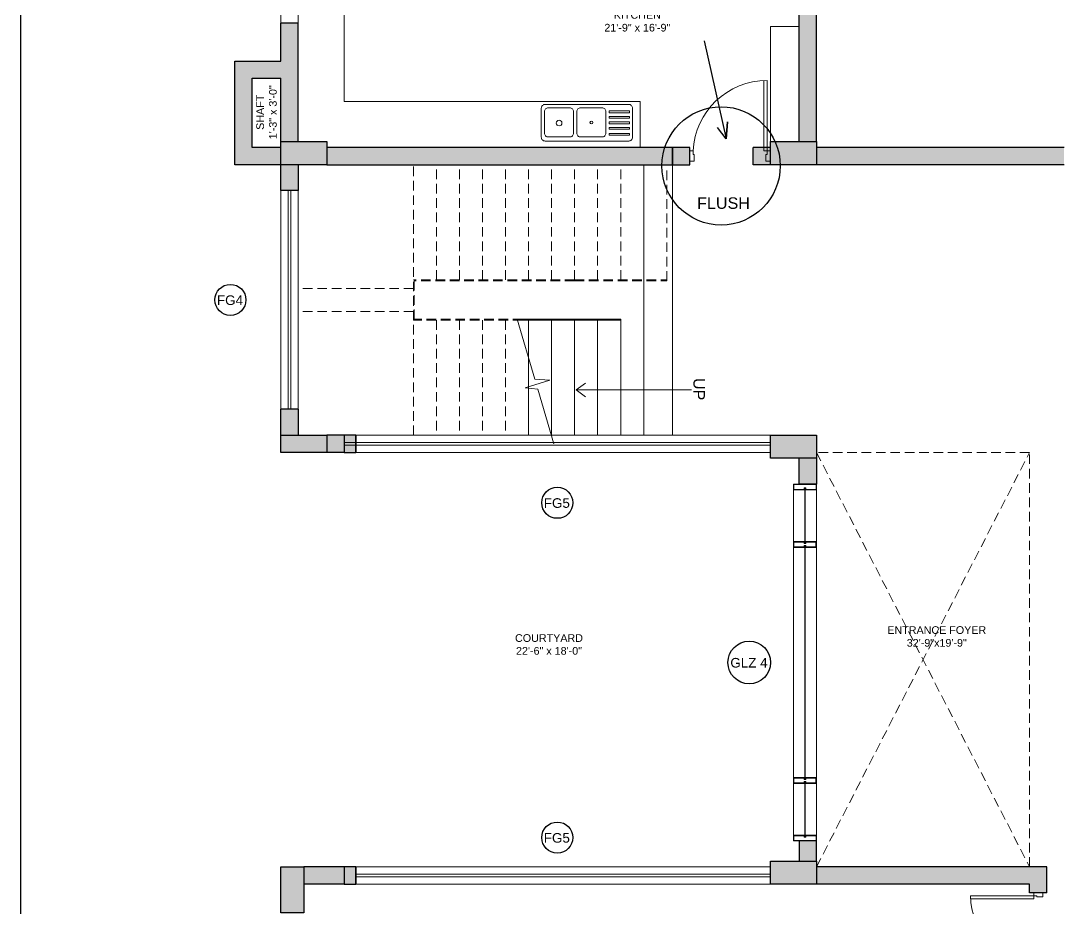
# Model space of a CAD drawing. Header units: inches. Extents: x 211391 to 214260, y -106888 to -102532.
# Drawn here: x 211469 to 212012, y -104507 to -104044 of the extents above; entities that cross this region are included whole.
import ezdxf

# ---------------------------------------------------------------- set-up
doc = ezdxf.new("R2010")
doc.units = ezdxf.units.IN
doc.header["$MEASUREMENT"] = 0
doc.linetypes.add('HIDDEN', pattern=[0.375, 0.25, -0.125])
doc.layers.get('0').update_dxf_attribs({"color": 4})
doc.layers.add('COLUMN', color=6, linetype='Continuous')
for name, color, linetype, lineweight in [('counter', 177, 'Continuous', 13), ('DIM', 1, 'Continuous', 9), ('DOOR', 2, 'Continuous', 9), ('DROP', 1, 'Continuous', 5), ('FIXTURES', 8, 'Continuous', 9), ('GLASS', 4, 'Continuous', 18), ('HATCH', 251, 'Continuous', 13), ('HIDDEN', 8, 'Continuous', 13), ('m.s.', 250, 'Continuous', 13), ('PROPOSED WALL', 6, 'Continuous', 25), ('STEPS', 2, 'Continuous', 18), ('TEXT', 3, 'Continuous', 9), ('TEXT 1', 3, 'Continuous', 15), ('WALL', 5, 'Continuous', 25), ('window', 1, 'Continuous', 18)]:
    doc.layers.add(name, color=color, linetype=linetype, lineweight=lineweight)
doc.styles.add('22', font='arial.ttf', dxfattribs={"height": 7})
doc.styles.add('dimtext', font='segoeuil.ttf', dxfattribs={"width": 0.8, "height": 3})
doc.styles.add('STYLE1', font='arial.ttf', dxfattribs={"height": 8})
doc.dimstyles.new('ISO-25', dxfattribs={"dimtxt": 3, "dimasz": 0.7, "dimexe": 0.7, "dimexo": 0.7, "dimgap": 0.703125, "dimtad": 1, "dimdec": 1, "dimlunit": 4, "dimtxsty": 'dimtext', "dimblk": 'OBLIQUE', "dimcen": 0.7, "dimdle": 0.7, "dimclrd": 1, "dimclre": 1, "dimclrt": 2, "dimadec": 0, "dimazin": 0, "dimtfac": 0.5, "dimtdec": 1, "dimtmove": 0, "dimatfit": 3, "dimldrblk": 'OBLIQUE', "dimfxl": 1, "dimfrac": 1, "dimlwd": 13, "dimlwe": 13, "dimarcsym": 0})
pattern_1 = [(45, (1e-10, -71.03944), (-0.08838834765, 0.08838834765), [])]
pattern_2 = [(45, (123, -71.03944), (-0.08838834765, 0.08838834765), [])]

# ---------------------------------------------------------------- blocks, each defined once
blk = doc.blocks.new('A$C65C017E6')
at = {"layer": 'FIXTURES'}
for points in [[(17.3, 0, 0.414214), (19.3, 2), (19.3, 46, 0.414214), (17.3, 48), (2, 48, 0.414214), (0, 46), (0, 2, 0.414214), (2, 0)], [(3.84, 34, 0.414214), (1.84, 32), (1.84, 20.66, 0.414214), (3.84, 18.66), (15.18, 18.66, 0.414214), (17.18, 20.66), (17.18, 32, 0.414214), (15.18, 34)], [(3.84, 1.66, -0.414214), (1.84, 3.66), (1.84, 15, -0.414214), (3.84, 17), (15.18, 17, -0.414214), (17.18, 15), (17.18, 3.66, -0.414214), (15.18, 1.66)]]:
    blk.add_lwpolyline(points, format="xyb", close=True, dxfattribs=at)
for points in [[(3.46, 35.65), (3.46, 35.65), (3.46, 46.34), (3.46, 46.34), (4.46, 46.34), (4.46, 46.34), (4.46, 35.65), (4.46, 35.65)], [(6.34, 35.65), (6.34, 35.65), (6.34, 46.34), (6.34, 46.34), (7.34, 46.34), (7.34, 46.34), (7.34, 35.65), (7.34, 35.65)], [(9.22, 35.65), (9.22, 35.65), (9.22, 46.34), (9.22, 46.34), (10.23, 46.34), (10.23, 46.34), (10.23, 35.65), (10.23, 35.65)], [(12.1, 35.65), (12.1, 35.65), (12.1, 46.34), (12.1, 46.34), (13.11, 46.34), (13.11, 46.34), (13.11, 35.65), (13.11, 35.65)], [(15.27, 35.65), (15.27, 35.65), (15.27, 46.34), (15.27, 46.34), (16.27, 46.34), (16.27, 46.34), (16.27, 35.65), (16.27, 35.65)]]:
    blk.add_lwpolyline(points, close=True, dxfattribs=at)
for centre, radius in [((9.51, 26.33), 0.75), ((9.82, 9.33), 1.5)]:
    blk.add_circle(centre, radius, dxfattribs=at)
blk = doc.blocks.new('*U5')
at = {"layer": 'DOOR'}
for points in [[(1.5, -4.54), (1.5, -3.04), (2, -3.04), (2, -0.04), (0, -0.04), (0, -4.54)], [(34.5, -4.54), (34.5, -3.04), (34, -3.04), (34, -0.04), (36, -0.04), (36, -4.54)]]:
    blk.add_lwpolyline(points, close=True, dxfattribs=at)
blk.add_lwpolyline([(34.5, -4.54, -0.400224), (1.5, -36.04), (1.5, -4.54), (3, -4.54), (3, -36.01)], format="xyb", dxfattribs=at)
blk = doc.blocks.new('YSRJ')
at = {"layer": 'DOOR', "elevation": 0}
for points in [[(216810.79, -98732.33, 0.400224), (216780.54, -98703.46), (216780.54, -98732.33), (216781.91, -98732.33), (216781.91, -98703.49)], [(216810.79, -98732.33, -0.400224), (216841.04, -98703.46), (216841.04, -98732.33), (216839.66, -98732.33), (216839.66, -98703.49)]]:
    blk.add_lwpolyline(points, format="xyb", dxfattribs=at)
for points in [[(216780.54, -98732.33), (216780.54, -98733.71), (216781, -98733.71), (216781, -98736.46), (216779.16, -98736.46), (216779.16, -98732.33)], [(216841.04, -98732.33), (216841.04, -98733.71), (216840.58, -98733.71), (216840.58, -98736.46), (216842.41, -98736.46), (216842.41, -98732.33)]]:
    blk.add_lwpolyline(points, close=True, dxfattribs=at)
blk = doc.blocks.new('erwe54')
at = {"layer": 'COLUMN', "ltscale": 20, "true_color": 0xe517e8}
h = blk.add_hatch(color=6, dxfattribs=at)
h.dxf.hatch_style = 1
h.paths.add_polyline_path([(205035.77, -115562.54), (205059.77, -115562.54), (205059.77, -115550.54), (205035.77, -115550.54)])
h = blk.add_hatch(color=6, dxfattribs=at)
h.dxf.hatch_style = 1
h.paths.add_polyline_path([(205290.77, -115562.54), (205314.77, -115562.54), (205314.77, -115550.54), (205290.77, -115550.54)])
h = blk.add_hatch(color=6, dxfattribs=at)
h.dxf.hatch_style = 1
h.paths.add_polyline_path([(205035.77, -115712.54), (205059.77, -115712.54), (205059.77, -115703.54), (205035.77, -115703.54)])
h = blk.add_hatch(color=6, dxfattribs=at)
h.dxf.hatch_style = 1
h.paths.add_polyline_path([(205290.77, -115715.54), (205314.77, -115715.54), (205314.77, -115703.54), (205290.77, -115703.54)])
h = blk.add_hatch(color=6, dxfattribs=at)
h.dxf.hatch_style = 1
h.paths.add_polyline_path([(205290.77, -115937.54), (205314.77, -115937.54), (205314.77, -115925.54), (205290.77, -115925.54)])
h = blk.add_hatch(color=6, dxfattribs=at)
h.dxf.hatch_style = 1
h.paths.add_polyline_path([(205035.77, -115928.54), (205035.77, -115952.54), (205047.77, -115952.54), (205047.77, -115928.54)])
at = {"layer": 'COLUMN', "ltscale": 20}
for points in [[(205059.77, -115562.54), (205035.77, -115562.54), (205035.77, -115550.54), (205059.77, -115550.54)], [(205314.77, -115562.54), (205290.77, -115562.54), (205290.77, -115550.54), (205314.77, -115550.54)], [(205059.77, -115712.54), (205035.77, -115712.54), (205035.77, -115703.54), (205059.77, -115703.54)], [(205314.77, -115715.54), (205290.77, -115715.54), (205290.77, -115703.54), (205314.77, -115703.54)], [(205314.77, -115937.54), (205290.77, -115937.54), (205290.77, -115925.54), (205314.77, -115925.54)], [(205035.77, -115952.54), (205035.77, -115928.54), (205047.77, -115928.54), (205047.77, -115952.54)]]:
    blk.add_lwpolyline(points, close=True, dxfattribs=at)
blk = doc.blocks.new('e57ik')
at = {"layer": 'm.s.', "ltscale": 15}
h = blk.add_hatch(dxfattribs=at)
h.set_pattern_fill('ANSI31', color=256)
h.set_pattern_definition([(45, (-434.42776, 41.17161), (-0.08838834765, 0.08838834765), [])])
h.paths.add_polyline_path([(210010.52, -105167.4), (210011.27, -105167.4), (210011.27, -105172.77), (210008.77, -105172.77), (210008.77, -105161.27), (210011.27, -105161.27), (210011.27, -105166.64), (210010.52, -105166.64)], flags=16)
h.paths.add_polyline_path([(210010.77, -105167.15), (210011.52, -105167.15), (210011.52, -105173.02), (210008.52, -105173.02), (210008.52, -105161.02), (210011.52, -105161.02), (210011.52, -105166.89), (210010.77, -105166.89)])
at = {"layer": 'm.s.', "ltscale": 2}
for points in [[(210010.77, -105167.15), (210011.52, -105167.15), (210011.52, -105173.02), (210008.52, -105173.02), (210008.52, -105161.02), (210011.52, -105161.02), (210011.52, -105166.89), (210010.77, -105166.89)], [(210010.52, -105167.4), (210011.27, -105167.4), (210011.27, -105172.77), (210008.77, -105172.77), (210008.77, -105161.27), (210011.27, -105161.27), (210011.27, -105166.64), (210010.52, -105166.64)]]:
    blk.add_lwpolyline(points, close=True, dxfattribs=at)
blk = doc.blocks.new('r687ol')
at = {"layer": 'm.s.', "ltscale": 15}
h = blk.add_hatch(dxfattribs=at)
h.set_pattern_fill('ANSI31', color=256)
h.set_pattern_definition(pattern_1)
h.paths.add_polyline_path([(210776.4, -105540.56), (210777.15, -105540.56), (210777.15, -105540.81), (210776.4, -105540.81), (210776.4, -105546.69), (210779.4, -105546.69), (210779.4, -105540.81), (210778.65, -105540.81), (210778.65, -105540.56), (210779.4, -105540.56), (210779.4, -105534.69), (210776.4, -105534.69)])
h.paths.add_polyline_path([(210776.65, -105540.56), (210777.15, -105540.56), (210777.15, -105540.81), (210776.65, -105540.81), (210776.65, -105546.44), (210779.15, -105546.44), (210779.15, -105541.06), (210778.4, -105541.06), (210778.4, -105540.31), (210779.15, -105540.31), (210779.15, -105534.94), (210776.65, -105534.94)])
h = blk.add_hatch(dxfattribs=at)
h.set_pattern_fill('ANSI31', color=256)
h.set_pattern_definition(pattern_2)
h.paths.add_polyline_path([(210899.4, -105540.56), (210900.15, -105540.56), (210900.15, -105540.81), (210899.4, -105540.81), (210899.4, -105546.69), (210902.4, -105546.69), (210902.4, -105540.81), (210901.65, -105540.81), (210901.65, -105540.56), (210902.4, -105540.56), (210902.4, -105534.69), (210899.4, -105534.69)])
h.paths.add_polyline_path([(210899.65, -105540.56), (210900.15, -105540.56), (210900.15, -105540.81), (210899.65, -105540.81), (210899.65, -105546.44), (210902.15, -105546.44), (210902.15, -105541.06), (210901.4, -105541.06), (210901.4, -105540.31), (210902.15, -105540.31), (210902.15, -105534.94), (210899.65, -105534.94)])
h = blk.add_hatch(dxfattribs=at)
h.set_pattern_fill('ANSI31', color=256)
h.set_pattern_definition(pattern_1)
h.paths.add_polyline_path([(210777.4, -105540.31), (210776.65, -105540.31), (210776.65, -105540.56), (210777.15, -105540.56), (210777.15, -105540.81), (210776.65, -105540.81), (210776.65, -105541.06), (210777.4, -105541.06)])
h = blk.add_hatch(dxfattribs=at)
h.set_pattern_fill('ANSI31', color=256)
h.set_pattern_definition(pattern_2)
h.paths.add_polyline_path([(210900.4, -105540.31), (210899.65, -105540.31), (210899.65, -105540.56), (210900.15, -105540.56), (210900.15, -105540.81), (210899.65, -105540.81), (210899.65, -105541.06), (210900.4, -105541.06)])
at = {"layer": 'GLASS', "ltscale": 15}
for p, q in [((210776.4, -105540.56), (210749.45, -105540.56)), ((210899.4, -105540.56), (210779.4, -105540.56)), ((210929.45, -105540.56), (210902.4, -105540.56)), ((210776.4, -105540.81), (210749.45, -105540.81)), ((210899.4, -105540.81), (210779.4, -105540.81)), ((210929.45, -105540.81), (210902.4, -105540.81))]:
    blk.add_line(p, q, dxfattribs=at)
at = {"layer": 'm.s.', "ltscale": 15}
for p, q in [((210749.45, -105534.69), (210776.4, -105534.69)), ((210779.4, -105534.69), (210899.4, -105534.69)), ((210902.4, -105534.69), (210929.34, -105534.69)), ((210776.4, -105546.69), (210749.45, -105546.69)), ((210899.4, -105546.69), (210779.4, -105546.69)), ((210929.34, -105546.69), (210902.4, -105546.69))]:
    blk.add_line(p, q, dxfattribs=at)
at = {"layer": 'm.s.', "ltscale": 2}
for points in [[(210776.4, -105540.56), (210776.4, -105534.69), (210779.4, -105534.69), (210779.4, -105540.56), (210778.65, -105540.56), (210778.65, -105540.81), (210779.4, -105540.81), (210779.4, -105546.69), (210776.4, -105546.69), (210776.4, -105540.81), (210777.15, -105540.81), (210777.15, -105540.56), (210776.4, -105540.56)], [(210899.4, -105540.56), (210899.4, -105534.69), (210902.4, -105534.69), (210902.4, -105540.56), (210901.65, -105540.56), (210901.65, -105540.81), (210902.4, -105540.81), (210902.4, -105546.69), (210899.4, -105546.69), (210899.4, -105540.81), (210900.15, -105540.81), (210900.15, -105540.56), (210899.4, -105540.56)]]:
    blk.add_lwpolyline(points, dxfattribs=at)
for points in [[(210776.65, -105540.31), (210776.65, -105534.94), (210779.15, -105534.94), (210779.15, -105540.31), (210778.4, -105540.31), (210778.4, -105541.06), (210779.15, -105541.06), (210779.15, -105546.44), (210776.65, -105546.44), (210776.65, -105541.06), (210777.4, -105541.06), (210777.4, -105540.31)], [(210899.65, -105540.31), (210899.65, -105534.94), (210902.15, -105534.94), (210902.15, -105540.31), (210901.4, -105540.31), (210901.4, -105541.06), (210902.15, -105541.06), (210902.15, -105546.44), (210899.65, -105546.44), (210899.65, -105541.06), (210900.4, -105541.06), (210900.4, -105540.31)]]:
    blk.add_lwpolyline(points, close=True, dxfattribs=at)
at = {"layer": 'DIM'}
blk.add_blockref('e57ik', (737.94, -373.66), dxfattribs=at)
at = {"layer": 'DIM', "xscale": -1}
blk.add_blockref('e57ik', (420940.97, -373.66), dxfattribs=at)

msp = doc.modelspace()

# ---------------------------------------------------------------- hatches: boundary and pattern name
at = {"layer": 'Defpoints', "ltscale": 15, "true_color": 0xffffff, "transparency": 33554559}
h = msp.add_hatch(color=7, dxfattribs=at)
h.dxf.hatch_style = 1
h.paths.add_polyline_path([(211859.19, -104110.04), (211850.19, -104110.04), (211850.19, -104119.04), (211859.19, -104119.04)])
at = {"layer": 'HATCH', "ltscale": 15}
h = msp.add_hatch(color=256, dxfattribs=at)
h.dxf.hatch_style = 1
h.paths.add_polyline_path([(211883.19, -103912.04), (211874.19, -103912.04), (211874.19, -104107.04), (211883.19, -104107.04)])
h = msp.add_hatch(color=256, dxfattribs=at)
h.dxf.hatch_style = 1
h.paths.add_polyline_path([(211613.19, -104045.37), (211604.19, -104045.37), (211604.19, -104065.04), (211580.19, -104065.04), (211580.19, -104119.04), (211604.19, -104119.04), (211604.19, -104110.04), (211589.19, -104110.04), (211589.19, -104074.04), (211604.19, -104074.04), (211604.19, -104107.04), (211613.19, -104107.04)])
h = msp.add_hatch(color=256, dxfattribs=at)
h.dxf.hatch_style = 1
h.paths.add_polyline_path([(211808.19, -104110.04), (211628.19, -104110.04), (211628.19, -104119.04), (211808.19, -104119.04)])
at = {"layer": 'HATCH', "ltscale": 15, "transparency": 33554559}
h = msp.add_hatch(color=8, dxfattribs=at)
h.dxf.hatch_style = 1
h.paths.add_polyline_path([(211808.19, -104119.04), (211817.19, -104119.04), (211817.19, -104110.04), (211808.19, -104110.04)])
at = {"layer": 'HATCH', "ltscale": 15}
h = msp.add_hatch(color=256, dxfattribs=at)
h.dxf.hatch_style = 1
h.paths.add_polyline_path([(212012.19, -104110.04), (211883.19, -104110.04), (211883.19, -104119.04), (212012.19, -104119.04)])
h = msp.add_hatch(color=256, dxfattribs=at)
h.dxf.hatch_style = 1
h.paths.add_polyline_path([(211613.19, -104119.04), (211604.19, -104119.04), (211604.19, -104132.54), (211613.19, -104132.54)])
h = msp.add_hatch(color=256, dxfattribs=at)
h.dxf.hatch_style = 1
h.paths.add_polyline_path([(211613.19, -104246.54), (211604.19, -104246.54), (211604.19, -104260.04), (211613.19, -104260.04)])
h = msp.add_hatch(color=256, dxfattribs=at)
h.dxf.hatch_style = 1
h.paths.add_polyline_path([(211637.19, -104260.04), (211628.19, -104260.04), (211628.19, -104269.04), (211637.19, -104269.04)])
h = msp.add_hatch(color=8, dxfattribs=at)
h.dxf.hatch_style = 1
h.paths.add_polyline_path([(211637.19, -104269.04), (211643.19, -104269.04), (211643.19, -104260.04), (211637.19, -104260.04)])
at = {"layer": 'HATCH'}
h = msp.add_hatch(color=251, dxfattribs=at)
h.dxf.hatch_style = 1
h.paths.add_polyline_path([(211883.19, -104272.04), (211874.19, -104272.04), (211874.19, -104285.54), (211883.19, -104285.54)])
at = {"layer": 'HATCH', "ltscale": 15}
h = msp.add_hatch(color=256, dxfattribs=at)
h.dxf.hatch_style = 1
h.paths.add_polyline_path([(211883.19, -104471.54), (211874.19, -104471.54), (211874.19, -104482.04), (211883.19, -104482.04)])
h = msp.add_hatch(color=256, dxfattribs=at)
h.dxf.hatch_style = 1
h.paths.add_polyline_path([(211637.19, -104485.04), (211616.19, -104485.04), (211616.19, -104494.04), (211637.19, -104494.04)])
h = msp.add_hatch(color=8, dxfattribs=at)
h.dxf.hatch_style = 1
h.paths.add_polyline_path([(211637.19, -104494.04), (211643.19, -104494.04), (211643.19, -104485.04), (211637.19, -104485.04)])
h = msp.add_hatch(color=256, dxfattribs=at)
h.dxf.hatch_style = 1
h.paths.add_polyline_path([(212003.19, -104485.04), (211883.19, -104485.04), (211883.19, -104494.04), (211994.19, -104494.04), (211994.19, -104498.54), (212003.19, -104498.54)])

# ---------------------------------------------------------------- linework, layer by layer
at = {"ltscale": 15}
msp.add_lwpolyline([(211468.75, -103568.22), (212726.55, -103568.22), (212726.55, -105030.12), (211468.75, -105030.12)], close=True, dxfattribs=at)
at = {"layer": 'counter', "ltscale": 20}
for p, q in [((211637.19, -104086.04), (211637.19, -103909.04)), ((211859.19, -104110.04), (211859.19, -104047.04)), ((211859.19, -104047.04), (211874.19, -104047.04)), ((211791.38, -104086.04), (211637.19, -104086.04)), ((211791.38, -104086.04), (211791.38, -104110.04))]:
    msp.add_line(p, q, dxfattribs=at)
at = {"layer": 'Defpoints', "ltscale": 20}
for p, q in [((211850.19, -104119.04), (211850.19, -104110.04)), ((211859.19, -104110.04), (211850.19, -104110.04)), ((211859.19, -104119.04), (211850.19, -104119.04))]:
    msp.add_line(p, q, dxfattribs=at)
at = {"layer": 'Defpoints', "ltscale": 15}
msp.add_lwpolyline([(211824.61, -104054.58), (211836.22, -104105.66), (211836.86, -104096.63), (211836.22, -104105.66), (211831.69, -104099.71)], dxfattribs=at)
msp.add_circle((211833.52, -104119.68), 30.81, dxfattribs=at)
at = {"layer": 'Defpoints'}
for centre, radius in [((211577.89, -104189.54), 8.1), ((211748.19, -104295.27), 8.1), ((211848.19, -104378.54), 11.12), ((211748.19, -104469.78), 8.1)]:
    msp.add_circle(centre, radius, dxfattribs=at)
at = {"layer": 'DROP', "ltscale": 25}
for p, q in [((211859.19, -104269.04), (211859.19, -104269.04)), ((211811.19, -104485.04), (211859.19, -104485.04))]:
    msp.add_line(p, q, dxfattribs=at)
at = {"layer": 'HIDDEN', "linetype": 'HIDDEN', "ltscale": 20}
for p, q in [((211994.19, -104269.04), (211883.19, -104269.04)), ((211883.19, -104485.04), (211994.19, -104269.04)), ((211883.19, -104269.04), (211994.19, -104485.04)), ((211994.19, -104485.04), (211994.19, -104269.04))]:
    msp.add_line(p, q, dxfattribs=at)
at = {"layer": 'PROPOSED WALL', "ltscale": 15}
for points in [[(211808.19, -104119.04), (211817.19, -104119.04), (211817.19, -104110.04), (211808.19, -104110.04)], [(211637.19, -104269.04), (211643.19, -104269.04), (211643.19, -104260.04), (211637.19, -104260.04)], [(211637.19, -104494.04), (211643.19, -104494.04), (211643.19, -104485.04), (211637.19, -104485.04)]]:
    msp.add_lwpolyline(points, close=True, dxfattribs=at)
at = {"layer": 'STEPS', "linetype": 'HIDDEN', "ltscale": 20, "transparency": 33554495}
for p, q in [((211673.19, -104260.04), (211673.19, -104119.04)), ((211685.19, -104179.04), (211685.19, -104119.04)), ((211697.19, -104179.04), (211697.19, -104119.04)), ((211709.19, -104179.04), (211709.19, -104119.04)), ((211721.19, -104179.04), (211721.19, -104119.04)), ((211733.19, -104179.04), (211733.19, -104119.04)), ((211745.19, -104179.04), (211745.19, -104119.04)), ((211757.19, -104179.04), (211757.19, -104119.04)), ((211769.19, -104179.04), (211769.19, -104119.04)), ((211781.19, -104179.04), (211781.19, -104119.04)), ((211793.19, -104179.04), (211793.19, -104119.04)), ((211805.19, -104179.54), (211805.19, -104119.04)), ((211757.19, -104179.04), (211673.19, -104179.04)), ((211673.69, -104199.54), (211673.69, -104179.54)), ((211757.19, -104179.54), (211673.69, -104179.54)), ((211757.19, -104179.04), (211805.19, -104179.04)), ((211757.19, -104179.54), (211805.19, -104179.54)), ((211673.19, -104183.54), (211613.19, -104183.54)), ((211673.19, -104195.54), (211613.19, -104195.54)), ((211730.07, -104200.04), (211673.19, -104200.04)), ((211730.07, -104199.54), (211673.69, -104199.54)), ((211685.19, -104200.04), (211685.19, -104260.04)), ((211697.19, -104200.04), (211697.19, -104260.04)), ((211709.19, -104200.04), (211709.19, -104260.04)), ((211721.19, -104200.04), (211721.19, -104260.04))]:
    msp.add_line(p, q, dxfattribs=at)
at = {"layer": 'STEPS', "ltscale": 20, "transparency": 33554495}
for p, q in [((211808.19, -104119.04), (211808.19, -104260.04)), ((211808.19, -104119.04), (211808.19, -104260.04)), ((211781.19, -104199.54), (211730.07, -104199.54)), ((211781.19, -104200.04), (211730.07, -104200.04)), ((211733.19, -104200.04), (211733.19, -104260.04)), ((211745.19, -104200.04), (211745.19, -104260.04)), ((211757.19, -104200.04), (211757.19, -104260.04)), ((211769.19, -104200.04), (211769.19, -104260.04)), ((211781.19, -104199.54), (211781.19, -104260.04))]:
    msp.add_line(p, q, dxfattribs=at)
for points in [[(211793.19, -104260.04), (211793.19, -104119.04), (211613.19, -104119.04)], [(211727.29, -104199.54), (211736.48, -104230.91), (211744.32, -104231.36), (211731.49, -104235.4), (211738.01, -104236.12), (211746.33, -104264.54)]]:
    msp.add_lwpolyline(points, dxfattribs=at)
at = {"layer": 'WALL', "ltscale": 20}
for p, q in [((211874.19, -104107.04), (211874.19, -103912.04)), ((211883.19, -104107.04), (211883.19, -103912.04)), ((211604.19, -104065.04), (211604.19, -104045.37)), ((211613.19, -104045.37), (211604.19, -104045.37)), ((211613.19, -104107.04), (211613.19, -104045.37)), ((211604.19, -104107.04), (211604.19, -104074.04)), ((211808.19, -104110.04), (211628.19, -104110.04)), ((211808.19, -104119.04), (211808.19, -104110.04)), ((212012.19, -104110.04), (211883.19, -104110.04)), ((211604.19, -104132.54), (211604.19, -104119.04)), ((211613.19, -104119.04), (211613.19, -104132.54)), ((211628.19, -104119.04), (211808.19, -104119.04)), ((212012.19, -104119.04), (211883.19, -104119.04)), ((211613.19, -104132.54), (211604.19, -104132.54)), ((211604.19, -104260.04), (211604.19, -104246.54)), ((211613.19, -104246.54), (211604.19, -104246.54)), ((211613.19, -104246.54), (211613.19, -104260.04)), ((211637.19, -104260.04), (211628.19, -104260.04)), ((211637.19, -104260.04), (211637.19, -104269.04)), ((211643.19, -104260.04), (211643.19, -104269.04)), ((211637.19, -104269.04), (211628.19, -104269.04)), ((211637.19, -104485.04), (211616.19, -104485.04)), ((211637.19, -104485.04), (211637.19, -104494.04)), ((211643.19, -104485.04), (211643.19, -104494.04)), ((212003.19, -104485.04), (211883.19, -104485.04)), ((212003.19, -104498.54), (212003.19, -104485.04)), ((211637.19, -104494.04), (211616.19, -104494.04)), ((211994.19, -104494.04), (211883.19, -104494.04)), ((211994.19, -104498.54), (211994.19, -104494.04)), ((212003.19, -104498.54), (211994.19, -104498.54))]:
    msp.add_line(p, q, dxfattribs=at)
at = {"layer": 'WALL'}
for p, q in [((211580.19, -104119.04), (211580.19, -104065.04)), ((211580.19, -104065.04), (211604.19, -104065.04)), ((211589.19, -104110.04), (211589.19, -104074.04)), ((211589.19, -104074.04), (211604.19, -104074.04)), ((211604.19, -104110.04), (211589.19, -104110.04)), ((211604.19, -104119.04), (211580.19, -104119.04)), ((211874.19, -104285.54), (211874.19, -104272.04)), ((211883.19, -104272.04), (211883.19, -104285.54)), ((211883.19, -104285.54), (211874.19, -104285.54)), ((211883.19, -104471.54), (211874.19, -104471.54)), ((211874.19, -104471.54), (211874.19, -104482.04)), ((211883.19, -104482.04), (211883.19, -104471.54))]:
    msp.add_line(p, q, dxfattribs=at)
at = {"layer": 'window', "ltscale": 20}
for p, q in [((211604.19, -103973.37), (211604.19, -104045.37)), ((211613.19, -104045.37), (211613.19, -103973.37)), ((211604.19, -104132.54), (211604.19, -104246.54)), ((211608.01, -104132.54), (211608.01, -104246.54)), ((211609.37, -104246.54), (211609.37, -104132.54)), ((211613.19, -104246.54), (211613.19, -104132.54)), ((211859.19, -104260.04), (211637.19, -104260.04)), ((211859.19, -104260.04), (211859.19, -104269.04)), ((211859.19, -104263.86), (211637.19, -104263.86)), ((211637.19, -104265.22), (211859.19, -104265.22)), ((211637.19, -104269.04), (211859.19, -104269.04)), ((211859.19, -104485.04), (211643.19, -104485.04)), ((211859.19, -104494.04), (211859.19, -104485.04)), ((211859.19, -104488.86), (211643.19, -104488.86)), ((211643.19, -104490.22), (211859.19, -104490.22)), ((211643.19, -104494.04), (211859.19, -104494.04))]:
    msp.add_line(p, q, dxfattribs=at)

# ---------------------------------------------------------------- block references
at = {"layer": 'DOOR', "ltscale": 5, "xscale": 1.166666666666667, "yscale": 1.166666666666667, "zscale": 1.166666666666667, "rotation": 180}
msp.add_blockref('*U5', (211859.19, -104117.21), dxfattribs=at)
at = {"layer": 'FIXTURES', "xscale": 0.9899999999906868, "yscale": 0.9899999999906868, "zscale": 0.9899999999906868, "rotation": 270}
msp.add_blockref('A$C65C017E6', (211739.85, -104087.61), dxfattribs=at)
at = {"layer": 'TEXT 1'}
msp.add_blockref('erwe54', (6568.42, 11443.5), dxfattribs=at)
at = {"layer": 'WALL', "rotation": 270}
msp.add_blockref('r687ol', (317417.87, 106460.91), dxfattribs=at)
at = {"layer": 'WALL', "xscale": 1.138339920950803, "yscale": 1.138339920950803, "zscale": 1.138339920950803, "rotation": 89.99999999999999}
msp.add_blockref('YSRJ', (99605.38, -351338.92, 0), dxfattribs=at)

# ---------------------------------------------------------------- texts
at = {"layer": 'Defpoints', "style": 'STYLE1'}
for s, p in [('FG4', (211570.88, -104192.18)), ('FG5', (211741.15, -104297.9)), ('FG5', (211741.15, -104472.42))]:
    msp.add_text(s, height=5, dxfattribs=at).set_placement(p)
at = {"layer": 'Defpoints', "ltscale": 15, "insert": (211885.76, -104136.07), "char_height": 6, "attachment_point": 3, "style": 'STYLE1'}
msp.add_mtext_dynamic_manual_height_columns('\\A1;\\pxqc;FLUSH', width=101.9942, gutter_width=35, heights=[-6.2], dxfattribs=at)
at = {"layer": 'Defpoints', "insert": (211858.95, -104376.14), "char_height": 5, "attachment_point": 3, "style": 'STYLE1'}
msp.add_mtext_dynamic_manual_height_columns('\\A1;\\pxqc;GLZ 4', width=21.8376, gutter_width=70, heights=[-5.17], dxfattribs=at)
at = {"layer": 'TEXT', "ltscale": 10, "char_height": 4, "attachment_point": 3, "style": 'STYLE1'}
for s, insert in [('\\A1;\\pxqc;KITCHEN\\P21\'-9" x 16\'-9"', (211840.86, -104038.97)), ('\\A1;\\pxqc;ENTRANCE FOYER\\P32\'-9"x19\'-9"', (211996.84, -104359.6)), ('\\A1;\\pxqc;COURTYARD\\P22\'-6" x 18\'-0"', (211794.86, -104363.77))]:
    msp.add_mtext_dynamic_manual_height_columns(s, width=101.9942, gutter_width=35, heights=[-10.82], dxfattribs=dict(at, insert=insert))
at = {"layer": 'TEXT', "insert": (211591.37, -104149.02), "char_height": 4, "attachment_point": 1, "rotation": 90, "style": '22'}
msp.add_mtext_dynamic_manual_height_columns('\\pxqc;SHAFT\\P1\'-3" x 3\'-0"', width=114.5863, gutter_width=35, heights=[-10.82], dxfattribs=at)
at = {"layer": 'TEXT', "ltscale": 10, "insert": (211825.09, -104287.04), "char_height": 6, "attachment_point": 3, "rotation": 270, "style": 'STYLE1'}
msp.add_mtext_dynamic_manual_height_columns('\\A1;\\pxqc;UP', width=101.9942, gutter_width=35, heights=[-6.1], dxfattribs=at)

# ---------------------------------------------------------------- leaders
at = {"layer": 'WALL', "ltscale": 20}
msp.add_leader([(211757.95, -104236.47), (211818.1, -104236.47)], dimstyle='ISO-25', override={"dimtxt": 7.5, "dimasz": 5, "dimexe": 1.5, "dimexo": 1.5, "dimtad": 0, "dimcen": 1.5, "dimdle": 1.5, "dimldrblk": 'Open90', "dimfxl": 0.703125, "dimarcsym": 1}, dxfattribs=at)

doc.saveas('drawing.dxf')
